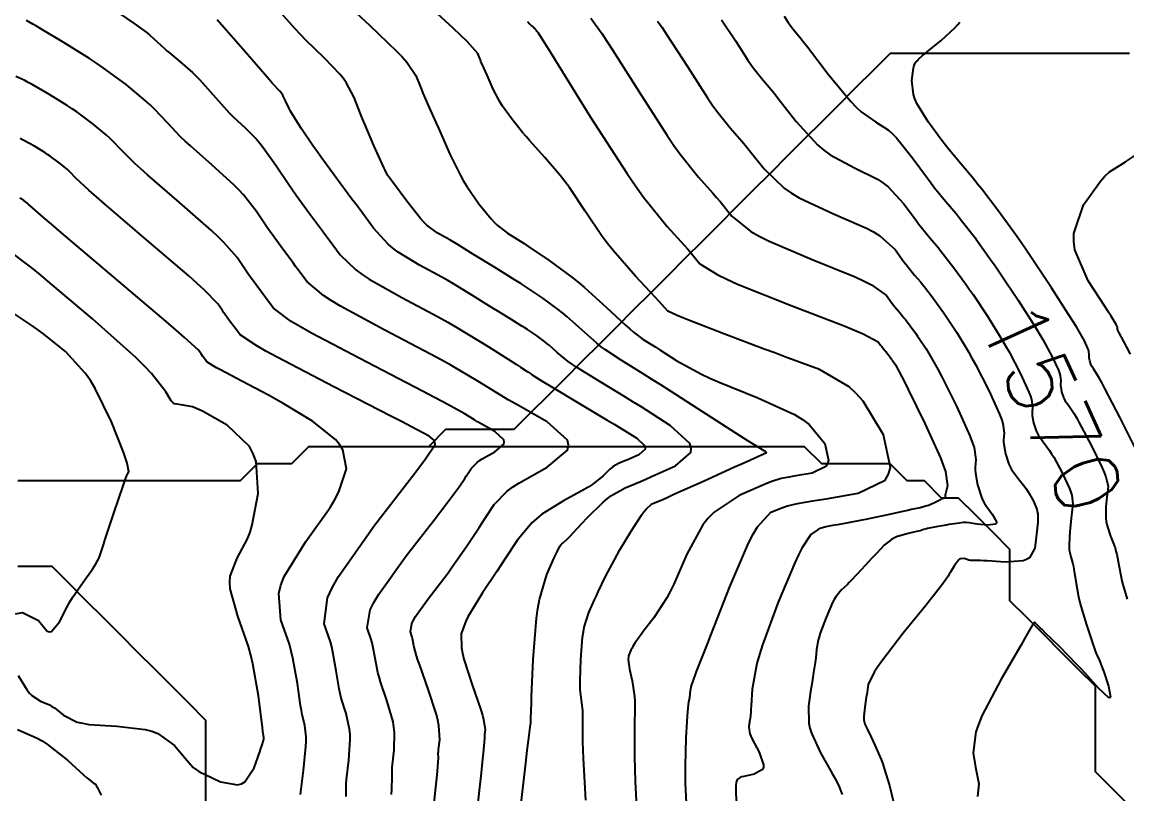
# Model space of a CAD drawing. Header units: metres. Extents: x 837117 to 838479, y 1189012 to 1191015.
# Drawn here: x 837510.4 to 837574.9, y 1190555.7 to 1190600.8 of the extents above; entities that cross this region are included whole.
import ezdxf

# ---------------------------------------------------------------- set-up
doc = ezdxf.new("R2010")
doc.units = ezdxf.units.M
doc.header["$LTSCALE"] = 0.3
for name, color, linetype in [('COTAS 10', 1, 'Continuous'), ('COTAS INT', 252, 'Continuous'), ('DRENAJE', 5, 'Continuous')]:
    doc.layers.add(name, color=color, linetype=linetype)
doc.styles.get("Standard").update_dxf_attribs({"font": 'simplex.shx'})

msp = doc.modelspace()

# ---------------------------------------------------------------- linework, layer by layer
at = {"layer": 'COTAS 10'}
for points in [[(837549.225, 1190554.362), (837549.142, 1190556.3), (837549.134, 1190556.805), (837549.131, 1190557.294), (837549.173, 1190558.945), (837549.246, 1190560.216), (837549.264, 1190560.467), (837549.28, 1190560.673), (837549.329, 1190561.051), (837549.366, 1190561.183), (837549.374, 1190561.234), (837549.382, 1190561.292), (837549.405, 1190561.554), (837549.473, 1190561.931), (837549.509, 1190562.062), (837549.554, 1190562.205), (837549.777, 1190562.814), (837550.238, 1190563.983), (837550.432, 1190564.478), (837550.655, 1190565.047), (837551.701, 1190567.723), (837552.822, 1190570.322), (837553.092, 1190570.843), (837553.345, 1190571.279), (837554.115, 1190572.133), (837554.755, 1190572.388), (837554.927, 1190572.446), (837555.096, 1190572.497), (837555.687, 1190572.635), (837556.58, 1190572.79), (837556.94, 1190572.853), (837557.348, 1190572.924), (837559.23, 1190573.254), (837560.795, 1190574.01), (837561.005, 1190574.351), (837561.117, 1190574.748), (837560.714, 1190576.659), (837559.507, 1190578.631), (837559.113, 1190579.068), (837558.694, 1190579.458), (837556.962, 1190580.47), (837554.948, 1190581.219), (837554.351, 1190581.442), (837553.736, 1190581.672), (837551.37, 1190582.562), (837549.361, 1190583.334), (837548.971, 1190583.49), (837548.653, 1190583.621), (837548.104, 1190583.886), (837547.767, 1190584.262), (837547.582, 1190584.463), (837547.357, 1190584.706), (837546.213, 1190585.933), (837544.906, 1190587.428), (837544.579, 1190587.839), (837544.266, 1190588.25), (837543.26, 1190589.725), (837542.345, 1190591.103), (837542.089, 1190591.453), (837541.833, 1190591.788), (837540.899, 1190592.886), (837540.031, 1190593.845), (837539.815, 1190594.094), (837539.61, 1190594.335), (837538.96, 1190595.144), (837538.445, 1190595.869), (837538.324, 1190596.058), (837538.214, 1190596.24), (837537.896, 1190596.855), (837537.657, 1190597.399), (837537.596, 1190597.537), (837537.537, 1190597.67), (837537.343, 1190598.103), (837537.181, 1190598.473), (837537.143, 1190598.565), (837537.106, 1190598.653), (837536.997, 1190598.934), (837536.371, 1190599.64), (837536.008, 1190599.995), (837535.564, 1190600.42), (837533.276, 1190602.533)], [(837534.261, 1190553.468), (837534.548, 1190556.071), (837534.6, 1190556.584), (837534.641, 1190557.005), (837534.691, 1190557.773), (837534.686, 1190558.043), (837534.693, 1190558.151), (837534.703, 1190558.272), (837534.769, 1190558.828), (837534.72, 1190559.675), (837534.658, 1190559.98), (837534.574, 1190560.316), (837534.098, 1190561.783), (837533.597, 1190563.188), (837533.498, 1190563.485), (837533.416, 1190563.741), (837533.263, 1190564.332), (837533.206, 1190564.657), (837533.185, 1190564.745), (837533.16, 1190564.833), (837533.052, 1190565.144), (837533.135, 1190565.624), (837533.232, 1190565.819), (837533.361, 1190566.041), (837534.093, 1190567.066), (837535.008, 1190568.266), (837535.253, 1190568.599), (837535.493, 1190568.932), (837536.329, 1190570.136), (837537.072, 1190571.245), (837537.254, 1190571.519), (837537.425, 1190571.778), (837537.959, 1190572.591), (837538.716, 1190573.36), (837539.028, 1190573.591), (837539.385, 1190573.83), (837541.046, 1190574.758), (837542.232, 1190575.76), (837542.29, 1190576.046), (837542.231, 1190576.335), (837541.039, 1190577.41), (837539.228, 1190578.444), (837538.778, 1190578.708), (837538.351, 1190578.962), (837536.997, 1190579.796), (837535.423, 1190580.724), (837534.858, 1190581.036), (837534.237, 1190581.373), (837531.529, 1190582.788), (837528.964, 1190584.178), (837528.434, 1190584.499), (837527.982, 1190584.791), (837527, 1190585.617), (837526.498, 1190586.297), (837526.348, 1190586.499), (837526.195, 1190586.706), (837525.603, 1190587.501), (837524.989, 1190588.347), (837524.821, 1190588.586), (837524.654, 1190588.827), (837524.059, 1190589.715), (837523.304, 1190590.679), (837523.036, 1190590.967), (837522.743, 1190591.265), (837521.471, 1190592.419), (837520.194, 1190593.541), (837519.897, 1190593.818), (837519.625, 1190594.081), (837518.847, 1190594.911), (837518.103, 1190595.699), (837517.851, 1190595.935), (837517.581, 1190596.179), (837516.44, 1190597.124), (837515.106, 1190598.113), (837514.713, 1190598.383), (837514.309, 1190598.653), (837512.767, 1190599.615), (837511.457, 1190600.388), (837511.2, 1190600.538), (837510.989, 1190600.66), (837510.61, 1190600.868)], [(837554.896, 1190601.135), (837555.141, 1190600.754), (837555.199, 1190600.669), (837555.253, 1190600.593), (837555.414, 1190600.392), (837555.81, 1190599.899), (837556.013, 1190599.639), (837556.256, 1190599.325), (837557.469, 1190597.744), (837558.793, 1190596.139), (837559.106, 1190595.81), (837559.395, 1190595.531), (837560.246, 1190594.941), (837560.997, 1190594.463), (837561.224, 1190594.255), (837561.46, 1190594.014), (837562.378, 1190592.869), (837563.269, 1190591.649), (837563.488, 1190591.361), (837563.694, 1190591.095), (837564.337, 1190590.312), (837564.948, 1190589.584), (837565.134, 1190589.353), (837565.328, 1190589.108), (837566.073, 1190588.141), (837566.092, 1190588.116), (837566.967, 1190586.911), (837567.232, 1190586.532), (837567.506, 1190586.133), (837568.578, 1190584.529), (837569.576, 1190582.961), (837569.804, 1190582.585), (837570.011, 1190582.235), (837570.583, 1190581.178), (837570.923, 1190580.427), (837570.984, 1190580.269), (837571.03, 1190580.132), (837571.077, 1190579.816), (837571.054, 1190579.609), (837571.056, 1190579.541), (837571.062, 1190579.467), (837571.115, 1190579.162), (837571.223, 1190578.837), (837571.263, 1190578.752), (837571.309, 1190578.669), (837571.513, 1190578.385), (837571.861, 1190577.861), (837571.997, 1190577.627), (837572.149, 1190577.353), (837572.844, 1190576.042), (837573.486, 1190574.726), (837573.606, 1190574.449), (837573.7, 1190574.21), (837573.829, 1190573.663), (837573.787, 1190573.294), (837573.772, 1190573.167), (837573.757, 1190573.029), (837573.692, 1190572.441), (837573.693, 1190571.778), (837573.719, 1190571.592), (837573.756, 1190571.406), (837573.941, 1190570.848), (837573.981, 1190570.724), (837574.237, 1190570.047), (837574.292, 1190569.862), (837574.341, 1190569.679), (837574.465, 1190569.03), (837574.589, 1190568.338), (837574.638, 1190568.128), (837574.694, 1190567.91), (837574.95, 1190567.057)], [(837509.984, 1190566.199), (837510.386, 1190566.271), (837511.317, 1190565.813), (837511.824, 1190565.179), (837511.958, 1190565.139), (837512.089, 1190565.158), (837512.538, 1190565.718), (837513.012, 1190566.649), (837513.159, 1190566.902), (837513.314, 1190567.153), (837513.927, 1190568.043), (837514.471, 1190568.796), (837514.582, 1190568.961), (837514.675, 1190569.107), (837514.865, 1190569.476), (837515.032, 1190569.989), (837515.11, 1190570.226), (837515.202, 1190570.504), (837515.65, 1190571.848), (837516.095, 1190573.176), (837516.185, 1190573.444), (837516.261, 1190573.669), (837516.415, 1190574.119), (837516.481, 1190574.277), (837516.501, 1190574.318), (837516.522, 1190574.357), (837516.604, 1190574.486), (837516.501, 1190575.008), (837516.405, 1190575.295), (837516.28, 1190575.643), (837515.586, 1190577.412), (837514.636, 1190579.363), (837514.35, 1190579.825), (837514.055, 1190580.253), (837512.905, 1190581.518), (837511.631, 1190582.541), (837511.256, 1190582.818), (837510.873, 1190583.091), (837509.409, 1190584.052)]]:
    msp.add_lwpolyline(points, dxfattribs=at)
at = {"layer": 'COTAS INT'}
for points in [[(837528.896, 1190602.255), (837530.657, 1190600.601), (837532.248, 1190599.082), (837532.569, 1190598.744), (837532.839, 1190598.442), (837533.379, 1190597.651), (837533.62, 1190597.03), (837533.7, 1190596.836), (837533.785, 1190596.633), (837534.142, 1190595.818), (837534.569, 1190594.863), (837534.699, 1190594.57), (837534.834, 1190594.266), (837535.361, 1190593.067), (837535.961, 1190591.844), (837536.14, 1190591.524), (837536.326, 1190591.213), (837537.048, 1190590.159), (837537.769, 1190589.289), (837537.955, 1190589.094), (837538.135, 1190588.919), (837538.732, 1190588.451), (837539.445, 1190587.999), (837539.696, 1190587.834), (837539.972, 1190587.651), (837541.164, 1190586.845), (837542.498, 1190585.865), (837542.863, 1190585.572), (837543.226, 1190585.27), (837544.521, 1190584.099), (837545.629, 1190583.064), (837545.873, 1190582.846), (837546.091, 1190582.659), (837546.655, 1190582.232), (837547.195, 1190581.9), (837547.398, 1190581.772), (837547.624, 1190581.629), (837548.635, 1190580.983), (837550.067, 1190580.197), (837550.559, 1190579.967), (837551.093, 1190579.73), (837553.365, 1190578.827), (837555.512, 1190577.843), (837555.968, 1190577.556), (837556.362, 1190577.262), (837557.283, 1190576.147), (837557.488, 1190575.178), (837557.431, 1190574.976), (837557.325, 1190574.803), (837556.53, 1190574.419), (837555.576, 1190574.252), (837555.369, 1190574.216), (837555.186, 1190574.184), (837554.733, 1190574.105), (837554.178, 1190573.922), (837553.931, 1190573.824), (837553.644, 1190573.705), (837552.271, 1190573.108), (837550.806, 1190572.138), (837550.461, 1190571.785), (837550.142, 1190571.396), (837549.209, 1190569.684), (837548.451, 1190567.927), (837548.243, 1190567.508), (837548.035, 1190567.12), (837547.288, 1190565.965), (837546.666, 1190565.151), (837546.536, 1190564.977), (837546.424, 1190564.826), (837546.175, 1190564.47), (837546.062, 1190564.281), (837546.036, 1190564.236), (837546.012, 1190564.194), (837545.945, 1190564.068), (837545.897, 1190563.968), (837545.885, 1190563.942), (837545.873, 1190563.917), (837545.835, 1190563.834), (837545.807, 1190563.74), (837545.8, 1190563.708), (837545.795, 1190563.674), (837545.783, 1190563.53), (837545.814, 1190563.239), (837545.836, 1190563.112), (837545.863, 1190562.966), (837546.01, 1190562.269), (837546.146, 1190561.355), (837546.166, 1190561.071), (837546.178, 1190560.773), (837546.161, 1190559.587), (837546.153, 1190557.81), (837546.171, 1190557.14), (837546.199, 1190556.392), (837546.373, 1190553.051)], [(837543.305, 1190555.296), (837543.172, 1190557.734), (837543.149, 1190558.254), (837543.133, 1190558.708), (837543.126, 1190559.79), (837543.135, 1190560.392), (837543.128, 1190560.543), (837543.118, 1190560.688), (837543.05, 1190561.152), (837542.986, 1190561.771), (837542.979, 1190562.014), (837542.977, 1190562.287), (837543.007, 1190563.528), (837543.116, 1190564.826), (837543.164, 1190565.134), (837543.219, 1190565.419), (837543.479, 1190566.267), (837543.819, 1190567.017), (837543.924, 1190567.242), (837544.033, 1190567.474), (837544.467, 1190568.374), (837544.977, 1190569.359), (837545.134, 1190569.644), (837545.299, 1190569.935), (837545.951, 1190571.034), (837546.563, 1190571.966), (837546.702, 1190572.153), (837546.828, 1190572.309), (837547.174, 1190572.613), (837547.799, 1190572.883), (837548.102, 1190573.018), (837548.46, 1190573.179), (837550.223, 1190573.974), (837551.999, 1190574.778), (837552.366, 1190574.944), (837552.678, 1190575.085), (837553.355, 1190575.39), (837553.617, 1190575.506), (837553.667, 1190575.528), (837553.708, 1190575.546), (837553.779, 1190575.576), (837553.792, 1190575.578), (837553.797, 1190575.579), (837553.803, 1190575.58), (837553.831, 1190575.585), (837553.854, 1190575.596), (837553.857, 1190575.601), (837553.859, 1190575.607), (837553.853, 1190575.635), (837553.826, 1190575.668), (837553.815, 1190575.676), (837553.801, 1190575.685), (837553.739, 1190575.713), (837553.136, 1190576.085), (837552.782, 1190576.309), (837552.347, 1190576.587), (837550.1, 1190578.028), (837547.686, 1190579.571), (837547.145, 1190579.914), (837546.66, 1190580.219), (837545.37, 1190581.012), (837544.453, 1190581.62), (837544.203, 1190581.808), (837543.955, 1190582.004), (837543.072, 1190582.785), (837542.192, 1190583.581), (837541.945, 1190583.786), (837541.697, 1190583.985), (837540.791, 1190584.651), (837539.801, 1190585.308), (837539.5, 1190585.501), (837539.187, 1190585.699), (837537.963, 1190586.456), (837536.839, 1190587.14), (837536.59, 1190587.293), (837536.368, 1190587.43), (837535.79, 1190587.79), (837535.365, 1190588.049), (837535.239, 1190588.121), (837535.109, 1190588.193), (837534.613, 1190588.457), (837534.025, 1190588.902), (837533.838, 1190589.089), (837533.641, 1190589.303), (837532.841, 1190590.304), (837532.004, 1190591.442), (837531.895, 1190591.591), (837531.711, 1190591.84), (837531.581, 1190592.118), (837531.505, 1190592.285), (837531.411, 1190592.492), (837530.927, 1190593.567), (837530.384, 1190594.806), (837530.253, 1190595.116), (837530.131, 1190595.413), (837529.762, 1190596.367), (837529.306, 1190597.245), (837529.13, 1190597.493), (837528.933, 1190597.744), (837528.038, 1190598.67), (837526.949, 1190599.724), (837526.629, 1190600.055), (837526.301, 1190600.403), (837525.049, 1190601.804)], [(837516.044, 1190601.275), (837516.913, 1190600.702), (837517.533, 1190600.254), (837517.682, 1190600.137), (837517.822, 1190600.022), (837518.248, 1190599.633), (837518.678, 1190599.227), (837518.82, 1190599.103), (837518.973, 1190598.973), (837519.606, 1190598.458), (837520.326, 1190597.828), (837520.532, 1190597.626), (837520.742, 1190597.411), (837521.525, 1190596.532), (837522.3, 1190595.652), (837522.504, 1190595.436), (837522.704, 1190595.233), (837523.389, 1190594.599), (837524.064, 1190593.927), (837524.258, 1190593.7), (837524.455, 1190593.454), (837525.188, 1190592.418), (837525.949, 1190591.282), (837526.163, 1190590.974), (837526.377, 1190590.668), (837527.162, 1190589.587), (837527.918, 1190588.571), (837528.114, 1190588.307), (837528.305, 1190588.049), (837528.947, 1190587.179), (837529.868, 1190586.295), (837530.236, 1190586.029), (837530.651, 1190585.753), (837532.557, 1190584.678), (837534.681, 1190583.549), (837535.235, 1190583.239), (837535.773, 1190582.93), (837537.593, 1190581.824), (837538.991, 1190580.933), (837539.265, 1190580.759), (837539.488, 1190580.616), (837539.885, 1190580.365), (837539.954, 1190580.323), (837539.972, 1190580.311), (837539.989, 1190580.3), (837540.045, 1190580.263), (837540.096, 1190580.226), (837540.11, 1190580.214), (837540.124, 1190580.203), (837540.174, 1190580.158), (837540.607, 1190579.886), (837540.862, 1190579.731), (837541.176, 1190579.542), (837542.801, 1190578.573), (837544.558, 1190577.521), (837544.955, 1190577.28), (837545.314, 1190577.062), (837546.29, 1190576.453), (837546.75, 1190576.022), (837546.783, 1190575.916), (837546.776, 1190575.814), (837546.411, 1190575.493), (837545.844, 1190575.24), (837545.71, 1190575.182), (837545.586, 1190575.129), (837545.22, 1190574.977), (837544.897, 1190574.796), (837544.801, 1190574.723), (837544.701, 1190574.64), (837544.317, 1190574.261), (837543.717, 1190573.768), (837543.481, 1190573.614), (837543.216, 1190573.451), (837542.011, 1190572.799), (837540.742, 1190572.015), (837540.437, 1190571.77), (837540.153, 1190571.511), (837539.295, 1190570.475), (837538.544, 1190569.326), (837538.327, 1190568.998), (837538.106, 1190568.665), (837537.276, 1190567.422), (837536.562, 1190566.28), (837536.415, 1190566.01), (837536.29, 1190565.76), (837536.019, 1190565.023), (837536.04, 1190564.197), (837536.098, 1190563.89), (837536.18, 1190563.55), (837536.667, 1190562.039), (837537.17, 1190560.585), (837537.263, 1190560.28), (837537.335, 1190560.018), (837537.424, 1190559.423), (837537.392, 1190559.149), (837537.387, 1190559.089), (837537.384, 1190559.037), (837537.386, 1190558.904), (837537.306, 1190558.042), (837537.252, 1190557.53), (837537.183, 1190556.899), (837536.816, 1190553.632)], [(837539.352, 1190553.633), (837539.792, 1190557.464), (837539.878, 1190558.197), (837539.948, 1190558.787), (837540.073, 1190559.733), (837540.091, 1190559.764), (837540.094, 1190559.777), (837540.096, 1190559.792), (837540.096, 1190559.863), (837540.092, 1190559.934), (837540.092, 1190559.949), (837540.091, 1190559.962), (837540.091, 1190560.02), (837540.089, 1190560.034), (837540.109, 1190560.577), (837540.123, 1190560.915), (837540.14, 1190561.334), (837540.231, 1190563.527), (837540.424, 1190565.947), (837540.505, 1190566.509), (837540.599, 1190567.025), (837541.035, 1190568.5), (837541.465, 1190569.464), (837541.554, 1190569.658), (837541.629, 1190569.821), (837541.792, 1190570.145), (837541.869, 1190570.248), (837541.891, 1190570.271), (837541.912, 1190570.292), (837541.991, 1190570.347), (837542.251, 1190570.593), (837542.387, 1190570.734), (837542.55, 1190570.907), (837543.37, 1190571.793), (837544.321, 1190572.729), (837544.567, 1190572.933), (837544.805, 1190573.113), (837545.602, 1190573.562), (837546.507, 1190573.935), (837546.814, 1190574.067), (837547.145, 1190574.212), (837548.544, 1190574.836), (837549.446, 1190575.629), (837549.464, 1190575.88), (837549.381, 1190576.143), (837548.246, 1190577.207), (837546.519, 1190578.304), (837546.063, 1190578.589), (837545.617, 1190578.865), (837544.086, 1190579.792), (837542.815, 1190580.581), (837542.533, 1190580.77), (837542.281, 1190580.945), (837541.623, 1190581.472), (837541.158, 1190581.892), (837541.028, 1190582), (837540.897, 1190582.105), (837540.418, 1190582.457), (837539.895, 1190582.804), (837539.736, 1190582.906), (837539.571, 1190583.011), (837538.924, 1190583.411), (837538.164, 1190583.878), (837537.927, 1190584.026), (837537.68, 1190584.181), (837536.691, 1190584.807), (837535.569, 1190585.489), (837535.237, 1190585.68), (837534.895, 1190585.871), (837533.585, 1190586.567), (837532.338, 1190587.327), (837532.037, 1190587.559), (837531.755, 1190587.799), (837530.894, 1190588.742), (837530.112, 1190589.801), (837529.88, 1190590.114), (837529.641, 1190590.437), (837528.721, 1190591.674), (837527.822, 1190592.902), (837527.597, 1190593.219), (837527.382, 1190593.525), (837526.691, 1190594.548), (837526.167, 1190595.379), (837526.057, 1190595.564), (837525.962, 1190595.731), (837525.748, 1190596.171), (837525.628, 1190596.45), (837525.592, 1190596.514), (837525.556, 1190596.573), (837525.419, 1190596.739), (837525.003, 1190597.192), (837524.792, 1190597.432), (837524.538, 1190597.721), (837523.275, 1190599.178), (837522.019, 1190600.625), (837521.769, 1190600.908)], [(837543.595, 1190601.012), (837544.26, 1190600.097), (837544.544, 1190599.668), (837544.871, 1190599.163), (837546.416, 1190596.708), (837548.062, 1190594.147), (837548.453, 1190593.576), (837548.816, 1190593.065), (837549.893, 1190591.717), (837550.738, 1190590.783), (837550.954, 1190590.533), (837551.162, 1190590.287), (837551.85, 1190589.429), (837552.958, 1190588.534), (837553.431, 1190588.265), (837553.976, 1190587.986), (837556.544, 1190586.901), (837559.058, 1190585.881), (837559.569, 1190585.643), (837560, 1190585.424), (837560.885, 1190584.792), (837561.217, 1190584.338), (837561.299, 1190584.231), (837561.376, 1190584.132), (837561.615, 1190583.84), (837561.842, 1190583.569), (837561.912, 1190583.483), (837561.984, 1190583.392), (837562.268, 1190583.022), (837562.594, 1190582.574), (837562.693, 1190582.432), (837562.795, 1190582.284), (837563.194, 1190581.687), (837563.727, 1190580.773), (837563.913, 1190580.425), (837564.116, 1190580.037), (837564.989, 1190578.29), (837565.759, 1190576.592), (837565.896, 1190576.234), (837566.001, 1190575.924), (837566.107, 1190575.211), (837566.054, 1190574.743), (837566.059, 1190574.588), (837566.073, 1190574.422), (837566.192, 1190573.731), (837566.429, 1190573.005), (837566.518, 1190572.818), (837566.615, 1190572.636), (837567.051, 1190572.025), (837567.312, 1190571.577), (837567.3, 1190571.496), (837567.252, 1190571.435), (837566.776, 1190571.374), (837566.179, 1190571.434), (837566.055, 1190571.45), (837565.949, 1190571.465), (837565.714, 1190571.515), (837565.53, 1190571.538), (837565.455, 1190571.536), (837565.371, 1190571.531), (837564.982, 1190571.482), (837564.521, 1190571.407), (837564.391, 1190571.385), (837564.26, 1190571.363), (837563.778, 1190571.281), (837563.368, 1190571.205), (837563.282, 1190571.186), (837563.209, 1190571.169), (837563.044, 1190571.116), (837562.842, 1190571.051), (837562.746, 1190571.027), (837562.632, 1190570.999), (837562.073, 1190570.876), (837561.459, 1190570.686), (837561.31, 1190570.616), (837561.17, 1190570.539), (837560.741, 1190570.2), (837560.315, 1190569.747), (837560.176, 1190569.598), (837560.029, 1190569.439), (837559.422, 1190568.782), (837558.834, 1190568.157), (837558.698, 1190568.019), (837558.574, 1190567.896), (837558.223, 1190567.576), (837557.921, 1190567.195), (837557.827, 1190567.033), (837557.73, 1190566.848), (837557.345, 1190565.974), (837557.008, 1190565.059), (837556.942, 1190564.847), (837556.887, 1190564.653), (837556.785, 1190564.101), (837556.744, 1190563.631), (837556.727, 1190563.489), (837556.709, 1190563.341), (837556.622, 1190562.762), (837556.513, 1190562.086), (837556.48, 1190561.877), (837556.447, 1190561.658), (837556.315, 1190560.788), (837556.339, 1190559.803), (837556.403, 1190559.512), (837556.491, 1190559.212), (837557.02, 1190558.065), (837557.603, 1190557.041), (837557.727, 1190556.819), (837557.834, 1190556.624), (837558.085, 1190556.144), (837558.221, 1190555.82), (837558.257, 1190555.724), (837558.291, 1190555.625)], [(837547.493, 1190600.837), (837547.763, 1190600.456), (837548.051, 1190600.036), (837549.243, 1190598.184), (837550.421, 1190596.349), (837550.701, 1190595.94), (837550.961, 1190595.574), (837551.734, 1190594.608), (837552.429, 1190593.822), (837552.64, 1190593.569), (837552.86, 1190593.3), (837553.723, 1190592.201), (837554.903, 1190591.069), (837555.322, 1190590.78), (837555.782, 1190590.501), (837557.778, 1190589.581), (837559.705, 1190588.742), (837560.121, 1190588.514), (837560.486, 1190588.287), (837561.383, 1190587.484), (837561.901, 1190586.775), (837562.029, 1190586.608), (837562.148, 1190586.453), (837562.522, 1190585.997), (837562.878, 1190585.574), (837562.986, 1190585.439), (837563.099, 1190585.297), (837563.543, 1190584.72), (837564.052, 1190584.019), (837564.206, 1190583.799), (837564.366, 1190583.567), (837564.989, 1190582.634), (837565.676, 1190581.502), (837565.877, 1190581.145), (837566.081, 1190580.769), (837566.854, 1190579.253), (837567.48, 1190577.87), (837567.592, 1190577.579), (837567.677, 1190577.327), (837567.764, 1190576.746), (837567.721, 1190576.365), (837567.725, 1190576.239), (837567.736, 1190576.104), (837567.833, 1190575.541), (837568.031, 1190574.944), (837568.107, 1190574.788), (837568.191, 1190574.634), (837568.567, 1190574.112), (837568.967, 1190573.611), (837569.066, 1190573.471), (837569.161, 1190573.331), (837569.459, 1190572.819), (837569.661, 1190572.311), (837569.695, 1190572.172), (837569.719, 1190572.035), (837569.724, 1190571.545), (837569.663, 1190571.017), (837569.645, 1190570.855), (837569.626, 1190570.687), (837569.552, 1190570.022), (837569.238, 1190569.468), (837569.068, 1190569.369), (837568.861, 1190569.294), (837567.812, 1190569.22), (837566.756, 1190569.283), (837566.544, 1190569.294), (837566.368, 1190569.303), (837566.024, 1190569.311), (837565.919, 1190569.304), (837565.894, 1190569.303), (837565.871, 1190569.303), (837565.799, 1190569.305), (837565.707, 1190569.327), (837565.67, 1190569.339), (837565.628, 1190569.353), (837565.437, 1190569.425), (837565.212, 1190569.417), (837565.15, 1190569.381), (837565.087, 1190569.329), (837564.859, 1190569.021), (837564.62, 1190568.621), (837564.55, 1190568.511), (837564.479, 1190568.402), (837564.209, 1190568.014), (837563.679, 1190567.328), (837563.444, 1190567.031), (837563.171, 1190566.688), (837561.864, 1190565.063), (837560.602, 1190563.432), (837560.356, 1190563.085), (837560.155, 1190562.783), (837559.806, 1190562.072), (837559.742, 1190561.616), (837559.722, 1190561.475), (837559.701, 1190561.328), (837559.615, 1190560.745), (837559.558, 1190560.212), (837559.555, 1190560.097), (837559.557, 1190559.996), (837559.611, 1190559.748), (837559.757, 1190559.465), (837559.818, 1190559.342), (837559.886, 1190559.199), (837560.206, 1190558.524), (837560.565, 1190557.674), (837560.658, 1190557.421), (837560.748, 1190557.162), (837561.051, 1190556.163), (837561.266, 1190555.255)], [(837551.231, 1190600.909), (837552.069, 1190599.659), (837552.781, 1190598.551), (837552.95, 1190598.304), (837553.107, 1190598.083), (837553.574, 1190597.5), (837554.119, 1190596.86), (837554.327, 1190596.604), (837554.558, 1190596.312), (837555.596, 1190594.972), (837556.848, 1190593.604), (837557.214, 1190593.295), (837557.589, 1190593.016), (837559.012, 1190592.261), (837560.351, 1190591.603), (837560.673, 1190591.384), (837560.973, 1190591.151), (837561.88, 1190590.177), (837562.585, 1190589.212), (837562.758, 1190588.984), (837562.921, 1190588.774), (837563.429, 1190588.155), (837563.913, 1190587.579), (837564.06, 1190587.396), (837564.161, 1190587.271), (837564.214, 1190587.203), (837564.817, 1190586.418), (837565.51, 1190585.465), (837565.719, 1190585.166), (837565.936, 1190584.85), (837566.783, 1190583.582), (837567.626, 1190582.232), (837567.84, 1190581.865), (837568.046, 1190581.502), (837568.718, 1190580.216), (837569.202, 1190579.149), (837569.288, 1190578.924), (837569.354, 1190578.729), (837569.42, 1190578.281), (837569.387, 1190577.987), (837569.39, 1190577.89), (837569.399, 1190577.785), (837569.474, 1190577.351), (837569.627, 1190576.891), (837569.685, 1190576.77), (837569.75, 1190576.652), (837570.04, 1190576.249), (837570.414, 1190575.736), (837570.532, 1190575.549), (837570.655, 1190575.342), (837571.152, 1190574.431), (837571.574, 1190573.518), (837571.65, 1190573.311), (837571.709, 1190573.122), (837571.777, 1190572.604), (837571.721, 1190572.121), (837571.702, 1190571.954), (837571.682, 1190571.774), (837571.598, 1190571.006), (837571.548, 1190570.254), (837571.55, 1190570.085), (837571.559, 1190569.932), (837571.592, 1190569.779), (837571.646, 1190569.519), (837571.773, 1190569.113), (837571.806, 1190568.965), (837571.838, 1190568.802), (837571.947, 1190568.082), (837572.106, 1190567.195), (837572.169, 1190566.926), (837572.241, 1190566.646), (837572.57, 1190565.553), (837572.884, 1190564.606), (837572.946, 1190564.419), (837572.997, 1190564.265), (837573.093, 1190563.979), (837573.139, 1190563.87), (837573.159, 1190563.828), (837573.182, 1190563.779), (837573.289, 1190563.558), (837573.454, 1190563.157), (837573.513, 1190562.995), (837573.578, 1190562.811), (837573.86, 1190561.961), (837573.969, 1190561.335), (837573.924, 1190561.292), (837573.847, 1190561.305), (837573.299, 1190561.821), (837572.485, 1190562.733), (837572.24, 1190562.995), (837571.987, 1190563.261), (837571.005, 1190564.257), (837570.163, 1190565.088), (837569.999, 1190565.25), (837569.865, 1190565.383), (837569.63, 1190565.616), (837569.595, 1190565.65), (837569.582, 1190565.663), (837569.566, 1190565.677), (837569.554, 1190565.683), (837569.551, 1190565.684), (837569.547, 1190565.685), (837569.531, 1190565.687), (837569.51, 1190565.68), (837569.504, 1190565.675), (837569.497, 1190565.669), (837569.468, 1190565.638), (837569.44, 1190565.601), (837569.433, 1190565.591), (837569.428, 1190565.581), (837569.412, 1190565.547), (837569.124, 1190565.04), (837568.946, 1190564.732), (837568.726, 1190564.352), (837567.577, 1190562.374), (837566.458, 1190560.222), (837566.257, 1190559.732), (837566.103, 1190559.288), (837565.938, 1190558.068), (837566.077, 1190557.232), (837566.114, 1190557.03), (837566.151, 1190556.84), (837566.28, 1190556.262), (837566.2, 1190555.517)], [(837539.908, 1190600.798), (837539.93, 1190600.776), (837540.005, 1190600.696), (837540.077, 1190600.622), (837540.097, 1190600.603), (837540.116, 1190600.584), (837540.185, 1190600.524), (837540.244, 1190600.473), (837540.258, 1190600.461), (837540.27, 1190600.45), (837540.305, 1190600.416), (837540.336, 1190600.381), (837540.345, 1190600.369), (837540.355, 1190600.356), (837540.396, 1190600.302), (837540.442, 1190600.242), (837540.455, 1190600.225), (837540.469, 1190600.208), (837540.522, 1190600.147), (837541.026, 1190599.356), (837541.325, 1190598.879), (837541.691, 1190598.29), (837543.589, 1190595.232), (837545.702, 1190591.945), (837546.204, 1190591.211), (837546.67, 1190590.555), (837548.053, 1190588.825), (837549.047, 1190587.745), (837549.268, 1190587.498), (837549.465, 1190587.275), (837549.977, 1190586.658), (837551.013, 1190585.999), (837551.539, 1190585.75), (837552.169, 1190585.471), (837555.31, 1190584.221), (837558.412, 1190583.02), (837559.017, 1190582.772), (837559.513, 1190582.56), (837560.388, 1190582.1), (837560.533, 1190581.901), (837560.569, 1190581.854), (837560.603, 1190581.81), (837560.708, 1190581.683), (837560.807, 1190581.564), (837560.838, 1190581.526), (837560.869, 1190581.486), (837560.994, 1190581.324), (837561.137, 1190581.128), (837561.18, 1190581.066), (837561.225, 1190581.001), (837561.4, 1190580.739), (837561.777, 1190580.044), (837561.949, 1190579.706), (837562.151, 1190579.304), (837563.125, 1190577.327), (837564.037, 1190575.314), (837564.2, 1190574.889), (837564.325, 1190574.522), (837564.45, 1190573.676), (837564.35, 1190573.289), (837564.331, 1190573.211), (837564.317, 1190573.146), (837564.3, 1190573.018), (837564.302, 1190572.981), (837564.299, 1190572.974), (837564.295, 1190572.968), (837564.27, 1190572.955), (837564.239, 1190572.95), (837564.232, 1190572.948), (837564.225, 1190572.947), (837564.203, 1190572.944), (837564.124, 1190572.907), (837564.082, 1190572.886), (837564.03, 1190572.859), (837563.766, 1190572.721), (837563.428, 1190572.566), (837563.33, 1190572.53), (837563.229, 1190572.496), (837562.849, 1190572.396), (837562.319, 1190572.282), (837562.123, 1190572.239), (837561.907, 1190572.192), (837560.951, 1190571.981), (837559.933, 1190571.762), (837559.678, 1190571.71), (837559.433, 1190571.661), (837558.647, 1190571.513), (837558.012, 1190571.402), (837557.864, 1190571.376), (837557.728, 1190571.353), (837557.336, 1190571.284), (837557.01, 1190571.181), (837556.915, 1190571.135), (837556.819, 1190571.082), (837556.455, 1190570.828), (837555.934, 1190570.037), (837555.739, 1190569.645), (837555.521, 1190569.178), (837554.549, 1190566.87), (837553.637, 1190564.39), (837553.457, 1190563.815), (837553.308, 1190563.289), (837553.032, 1190561.795), (837552.97, 1190560.816), (837552.956, 1190560.616), (837552.943, 1190560.445), (837552.907, 1190560.084), (837552.878, 1190559.905), (837552.87, 1190559.85), (837552.861, 1190559.792), (837552.826, 1190559.561), (837552.897, 1190559.189), (837552.954, 1190559.041), (837553.028, 1190558.874), (837553.433, 1190558.11), (837553.701, 1190557.37), (837553.689, 1190557.218), (837553.639, 1190557.089), (837553.148, 1190556.813), (837552.546, 1190556.691), (837552.427, 1190556.658), (837552.329, 1190556.626), (837552.145, 1190556.515), (837552.105, 1190556.395), (837552.096, 1190556.358), (837552.089, 1190556.319), (837552.072, 1190556.164), (837552.068, 1190555.987), (837552.068, 1190555.934), (837552.069, 1190555.88), (837552.078, 1190555.673), (837552.106, 1190555.15)], [(837575.399, 1190575.933), (837574.537, 1190577.654), (837573.644, 1190579.365), (837573.462, 1190579.705), (837573.308, 1190579.986), (837572.987, 1190580.522), (837572.868, 1190580.686), (837572.842, 1190580.734), (837572.818, 1190580.784), (837572.755, 1190580.972), (837572.725, 1190581.149), (837572.722, 1190581.192), (837572.72, 1190581.231), (837572.734, 1190581.351), (837572.707, 1190581.534), (837572.68, 1190581.614), (837572.644, 1190581.706), (837572.447, 1190582.141), (837571.976, 1190582.967), (837571.767, 1190583.305), (837571.526, 1190583.69), (837570.519, 1190585.252), (837570.373, 1190585.477), (837569.077, 1190587.416), (837568.745, 1190587.899), (837568.425, 1190588.357), (837567.959, 1190588.999), (837567.366, 1190589.814), (837566.443, 1190591.014), (837566.208, 1190591.309), (837565.983, 1190591.589), (837565.244, 1190592.469), (837564.534, 1190593.322), (837564.327, 1190593.584), (837564.116, 1190593.859), (837563.315, 1190594.946), (837562.662, 1190596.022), (837562.545, 1190596.29), (837562.454, 1190596.545), (837562.354, 1190597.356), (837562.434, 1190597.958), (837562.456, 1190598.081), (837562.479, 1190598.186), (837562.562, 1190598.407), (837562.642, 1190598.499), (837562.663, 1190598.522), (837562.683, 1190598.544), (837562.752, 1190598.616), (837562.993, 1190598.824), (837563.122, 1190598.931), (837563.278, 1190599.061), (837564.066, 1190599.711), (837564.868, 1190600.436), (837565.033, 1190600.613), (837565.173, 1190600.78)], [(837531.949, 1190555.637), (837531.976, 1190555.968), (837531.996, 1190556.643), (837531.989, 1190557.05), (837531.999, 1190557.212), (837532.015, 1190557.395), (837532.114, 1190558.233), (837532.13, 1190559.263), (837532.094, 1190559.567), (837532.04, 1190559.88), (837531.695, 1190561.078), (837531.308, 1190562.226), (837531.226, 1190562.507), (837531.155, 1190562.772), (837530.994, 1190563.597), (837530.869, 1190564.308), (837530.821, 1190564.502), (837530.768, 1190564.694), (837530.53, 1190565.374), (837530.713, 1190566.427), (837530.925, 1190566.855), (837531.208, 1190567.34), (837532.811, 1190569.584), (837534.539, 1190571.801), (837534.899, 1190572.27), (837535.209, 1190572.676), (837535.901, 1190573.62), (837536.23, 1190574.111), (837536.31, 1190574.233), (837536.386, 1190574.347), (837536.622, 1190574.707), (837536.958, 1190575.048), (837537.096, 1190575.15), (837537.254, 1190575.256), (837537.99, 1190575.667), (837538.515, 1190576.111), (837538.541, 1190576.238), (837538.514, 1190576.366), (837537.986, 1190576.842), (837537.185, 1190577.3), (837536.985, 1190577.417), (837536.796, 1190577.529), (837536.196, 1190577.899), (837534.997, 1190578.566), (837534.431, 1190578.866), (837533.762, 1190579.217), (837530.501, 1190580.898), (837527.277, 1190582.603), (837526.633, 1190582.969), (837526.096, 1190583.288), (837525.053, 1190584.055), (837524.69, 1190584.546), (837524.583, 1190584.691), (837524.472, 1190584.841), (837524.045, 1190585.414), (837523.601, 1190586.025), (837523.48, 1190586.197), (837523.36, 1190586.371), (837522.93, 1190587.013), (837522.154, 1190587.904), (837521.815, 1190588.235), (837521.422, 1190588.604), (837519.553, 1190590.239), (837517.684, 1190591.848), (837517.291, 1190592.2), (837516.95, 1190592.51), (837516.169, 1190593.291), (837515.649, 1190593.841), (837515.474, 1190594.006), (837515.285, 1190594.176), (837514.489, 1190594.837), (837513.557, 1190595.527), (837513.282, 1190595.716), (837513, 1190595.904), (837511.923, 1190596.576), (837510.943, 1190597.137), (837510.723, 1190597.255), (837510.525, 1190597.358), (837509.993, 1190597.592)], [(837529.301, 1190555.513), (837529.292, 1190556.057), (837529.306, 1190556.273), (837529.326, 1190556.518), (837529.458, 1190557.637), (837529.541, 1190558.851), (837529.53, 1190559.154), (837529.505, 1190559.444), (837529.292, 1190560.372), (837529.018, 1190561.263), (837528.954, 1190561.528), (837528.895, 1190561.803), (837528.724, 1190562.862), (837528.531, 1190563.959), (837528.457, 1190564.258), (837528.376, 1190564.554), (837528.008, 1190565.604), (837528.205, 1190567.121), (837528.478, 1190567.711), (837528.847, 1190568.375), (837530.968, 1190571.388), (837533.178, 1190574.236), (837533.601, 1190574.796), (837533.943, 1190575.257), (837534.5, 1190576.096), (837534.463, 1190576.287), (837534.43, 1190576.338), (837534.389, 1190576.39), (837534.16, 1190576.572), (837533.127, 1190577.125), (837532.579, 1190577.41), (837531.917, 1190577.752), (837528.581, 1190579.464), (837525.26, 1190581.197), (837524.608, 1190581.553), (837524.073, 1190581.854), (837523.106, 1190582.492), (837522.883, 1190582.794), (837522.817, 1190582.883), (837522.748, 1190582.975), (837522.486, 1190583.328), (837522.214, 1190583.703), (837522.139, 1190583.809), (837522.065, 1190583.916), (837521.801, 1190584.31), (837521.003, 1190585.129), (837520.593, 1190585.503), (837520.1, 1190585.942), (837517.636, 1190588.06), (837515.174, 1190590.156), (837514.684, 1190590.581), (837514.276, 1190590.939), (837513.491, 1190591.671), (837513.196, 1190591.983), (837513.096, 1190592.077), (837512.989, 1190592.174), (837512.537, 1190592.549), (837512.007, 1190592.941), (837511.851, 1190593.048), (837511.691, 1190593.155), (837511.079, 1190593.537), (837510.43, 1190593.886), (837510.246, 1190593.973)], [(837575.138, 1190581.376), (837574.927, 1190581.782), (837574.754, 1190582.112), (837574.46, 1190582.658), (837574.427, 1190582.703), (837574.42, 1190582.717), (837574.414, 1190582.73), (837574.396, 1190582.782), (837574.388, 1190582.831), (837574.387, 1190582.843), (837574.387, 1190582.854), (837574.39, 1190582.887), (837574.383, 1190582.937), (837574.376, 1190582.959), (837574.366, 1190582.984), (837574.312, 1190583.104), (837574.018, 1190583.582), (837573.857, 1190583.832), (837573.662, 1190584.135), (837572.672, 1190585.654), (837571.89, 1190587.465), (837571.827, 1190587.95), (837571.83, 1190588.429), (837572.394, 1190590.102), (837573.379, 1190591.478), (837573.647, 1190591.77), (837573.912, 1190592.023), (837574.856, 1190592.614), (837575.904, 1190593.32)], [(837526.638, 1190555.641), (837526.803, 1190557.042), (837526.952, 1190558.438), (837526.967, 1190558.741), (837526.97, 1190559.007), (837526.889, 1190559.666), (837526.728, 1190560.3), (837526.681, 1190560.55), (837526.634, 1190560.833), (837526.454, 1190562.126), (837526.193, 1190563.611), (837526.094, 1190564.014), (837525.983, 1190564.415), (837525.487, 1190565.835), (837525.363, 1190567.389), (837525.487, 1190567.874), (837525.68, 1190568.383), (837526.95, 1190570.418), (837528.36, 1190572.402), (837528.642, 1190572.878), (837528.876, 1190573.323), (837529.329, 1190574.664), (837529.11, 1190575.783), (837528.921, 1190576.087), (837528.676, 1190576.389), (837527.328, 1190577.46), (837525.654, 1190578.46), (837525.204, 1190578.718), (837524.759, 1190578.968), (837523.201, 1190579.8), (837521.962, 1190580.447), (837521.719, 1190580.579), (837521.519, 1190580.692), (837521.159, 1190580.93), (837521.075, 1190581.042), (837521.051, 1190581.076), (837521.025, 1190581.11), (837520.927, 1190581.241), (837520.826, 1190581.381), (837520.77, 1190581.461), (837520.672, 1190581.608), (837519.853, 1190582.354), (837519.371, 1190582.771), (837518.779, 1190583.28), (837515.718, 1190585.88), (837512.665, 1190588.464), (837512.077, 1190588.963), (837511.601, 1190589.368), (837510.814, 1190590.05), (837510.743, 1190590.125), (837510.719, 1190590.148), (837510.693, 1190590.171), (837510.585, 1190590.261), (837510.458, 1190590.355), (837510.421, 1190590.38), (837510.382, 1190590.406), (837510.236, 1190590.497)], [(837510.127, 1190562.586), (837510.648, 1190561.739), (837510.791, 1190561.564), (837510.934, 1190561.415), (837511.445, 1190561.091), (837511.959, 1190560.87), (837512.103, 1190560.786), (837512.248, 1190560.691), (837512.78, 1190560.268), (837513.584, 1190559.871), (837513.901, 1190559.794), (837514.258, 1190559.731), (837515.89, 1190559.621), (837517.562, 1190559.437), (837517.945, 1190559.327), (837518.293, 1190559.191), (837519.263, 1190558.49), (837519.885, 1190557.764), (837520.014, 1190557.613), (837520.124, 1190557.485), (837520.363, 1190557.203), (837520.68, 1190556.993), (837520.838, 1190556.909), (837521.026, 1190556.814), (837521.962, 1190556.379), (837522.954, 1190556.194), (837523.178, 1190556.257), (837523.38, 1190556.369), (837523.928, 1190557.185), (837524.258, 1190558.124), (837524.322, 1190558.314), (837524.375, 1190558.473), (837524.468, 1190558.795), (837524.481, 1190558.896), (837524.483, 1190558.915), (837524.485, 1190558.931), (837524.486, 1190558.961), (837524.438, 1190559.337), (837524.409, 1190559.572), (837524.373, 1190559.864), (837524.184, 1190561.391), (837523.855, 1190563.262), (837523.73, 1190563.771), (837523.591, 1190564.275), (837522.965, 1190566.065), (837522.521, 1190567.657), (837522.496, 1190568.037), (837522.514, 1190568.391), (837522.932, 1190569.449), (837523.543, 1190570.569), (837523.683, 1190570.961), (837523.809, 1190571.389), (837524.157, 1190573.232), (837524.039, 1190575.105), (837523.871, 1190575.552), (837523.644, 1190575.968), (837522.337, 1190577.212), (837520.897, 1190578.031), (837520.587, 1190578.178), (837520.315, 1190578.291), (837519.651, 1190578.415), (837519.262, 1190578.47), (837519.164, 1190578.54), (837519.069, 1190578.634), (837518.762, 1190579.17), (837517.932, 1190580.245), (837517.508, 1190580.678), (837517.001, 1190581.17), (837514.467, 1190583.437), (837511.868, 1190585.643), (837511.319, 1190586.097), (837510.844, 1190586.483), (837509.742, 1190587.309)], [(837510.089, 1190559.436), (837511.211, 1190558.953), (837511.526, 1190558.769), (837511.844, 1190558.563), (837513.005, 1190557.638), (837513.958, 1190556.779), (837514.144, 1190556.615), (837514.296, 1190556.483), (837514.563, 1190556.274), (837514.605, 1190556.268), (837514.615, 1190556.265), (837514.624, 1190556.261), (837514.65, 1190556.24), (837514.713, 1190556.126), (837514.745, 1190556.064), (837514.783, 1190555.988), (837514.973, 1190555.601)]]:
    msp.add_lwpolyline(points, dxfattribs=at)
at = {"layer": 'DRENAJE'}
for points in [[(837575.09, 1190598.951, 0), (837574.09, 1190598.951, 0), (837573.091, 1190598.951, 0), (837572.091, 1190598.951, 0), (837571.091, 1190598.951, 0), (837570.092, 1190598.951, 0), (837569.092, 1190598.951, 0), (837568.092, 1190598.951, 0), (837567.093, 1190598.951, 0), (837566.093, 1190598.951, 0), (837565.093, 1190598.951, 0), (837564.094, 1190598.951, 0), (837563.094, 1190598.951, 0), (837562.094, 1190598.951, 0), (837561.095, 1190598.951, 0), (837560.095, 1190597.951, 0), (837559.095, 1190596.951, 0), (837558.096, 1190595.952, 0), (837557.096, 1190594.952, 0), (837556.096, 1190593.952, 0), (837555.097, 1190592.953, 0), (837554.097, 1190591.953, 0), (837553.097, 1190590.953, 0), (837552.098, 1190589.954, 0), (837551.098, 1190588.954, 0), (837550.098, 1190587.954, 0), (837549.099, 1190586.955, 0), (837548.099, 1190585.955, 0), (837547.099, 1190584.955, 0), (837546.1, 1190583.956, 0), (837545.1, 1190582.956, 0), (837544.1, 1190581.956, 0), (837543.101, 1190580.957, 0), (837542.101, 1190579.957, 0), (837541.101, 1190578.957, 0), (837540.102, 1190577.958, 0), (837539.102, 1190576.958, 0), (837538.102, 1190576.958, 0), (837537.103, 1190576.958, 0), (837536.103, 1190576.958, 0), (837535.103, 1190576.958, 0), (837534.104, 1190575.958, 0)], [(837534.104, 1190575.958, 0), (837533.104, 1190575.958, 0), (837532.105, 1190575.958, 0), (837531.105, 1190575.958, 0), (837530.105, 1190575.958, 0), (837529.106, 1190575.958, 0), (837528.106, 1190575.958, 0), (837527.106, 1190575.958, 0), (837526.107, 1190574.959, 0), (837525.107, 1190574.959, 0), (837524.107, 1190574.959, 0), (837523.108, 1190573.959, 0), (837522.108, 1190573.959, 0), (837521.108, 1190573.959, 0), (837520.109, 1190573.959, 0), (837519.109, 1190573.959, 0), (837518.109, 1190573.959, 0), (837517.11, 1190573.959, 0), (837516.11, 1190573.959, 0), (837515.11, 1190573.959, 0), (837514.111, 1190573.959, 0), (837513.111, 1190573.959, 0), (837512.111, 1190573.959, 0), (837511.112, 1190573.959, 0), (837510.112, 1190573.959, 0)], [(837575.09, 1190554.965, 0), (837574.09, 1190555.965, 0), (837573.091, 1190556.965, 0), (837573.091, 1190557.964, 0), (837573.091, 1190558.964, 0), (837573.091, 1190559.964, 0), (837573.091, 1190560.963, 0), (837573.091, 1190561.963, 0), (837572.091, 1190562.963, 0), (837571.091, 1190563.962, 0), (837570.092, 1190564.962, 0), (837569.092, 1190565.962, 0), (837568.092, 1190566.961, 0), (837568.092, 1190567.961, 0), (837568.092, 1190568.961, 0), (837568.092, 1190569.96, 0), (837567.093, 1190570.96, 0), (837566.093, 1190571.96, 0), (837565.093, 1190572.959, 0), (837564.094, 1190572.959, 0), (837563.094, 1190573.959, 0), (837562.094, 1190573.959, 0), (837561.095, 1190574.959, 0), (837560.095, 1190574.959, 0), (837559.095, 1190574.959, 0), (837558.096, 1190574.959, 0), (837557.096, 1190574.959, 0), (837556.096, 1190575.958, 0), (837555.097, 1190575.958, 0), (837554.097, 1190575.958, 0), (837553.097, 1190575.958, 0), (837552.098, 1190575.958, 0), (837551.098, 1190575.958, 0), (837550.098, 1190575.958, 0), (837549.099, 1190575.958, 0), (837548.099, 1190575.958, 0), (837547.099, 1190575.958, 0), (837546.1, 1190575.958, 0), (837545.1, 1190575.958, 0), (837544.1, 1190575.958, 0), (837543.101, 1190575.958, 0), (837542.101, 1190575.958, 0), (837541.101, 1190575.958, 0), (837540.102, 1190575.958, 0), (837539.102, 1190575.958, 0), (837538.102, 1190575.958, 0), (837537.103, 1190575.958, 0), (837536.103, 1190575.958, 0), (837535.103, 1190575.958, 0), (837534.104, 1190575.958, 0)], [(837521.108, 1190554.965, 0), (837521.108, 1190555.965, 0), (837521.108, 1190556.965, 0), (837521.108, 1190557.964, 0), (837521.108, 1190558.964, 0), (837521.108, 1190559.964, 0), (837520.109, 1190560.963, 0), (837519.109, 1190561.963, 0), (837518.109, 1190562.963, 0), (837517.11, 1190563.962, 0), (837516.11, 1190564.962, 0), (837515.11, 1190565.962, 0), (837514.111, 1190566.961, 0), (837513.111, 1190567.961, 0), (837512.111, 1190568.961, 0), (837511.112, 1190568.961, 0), (837510.112, 1190568.961, 0)]]:
    msp.add_polyline3d(points, dxfattribs=at)

# ---------------------------------------------------------------- texts
at = {"layer": 'COTAS 10', "insert": (837566.122, 1190583.446), "char_height": 3.8, "attachment_point": 7, "rotation": 294.47282}
msp.add_mtext('1570', dxfattribs=at)

doc.saveas('drawing.dxf')
